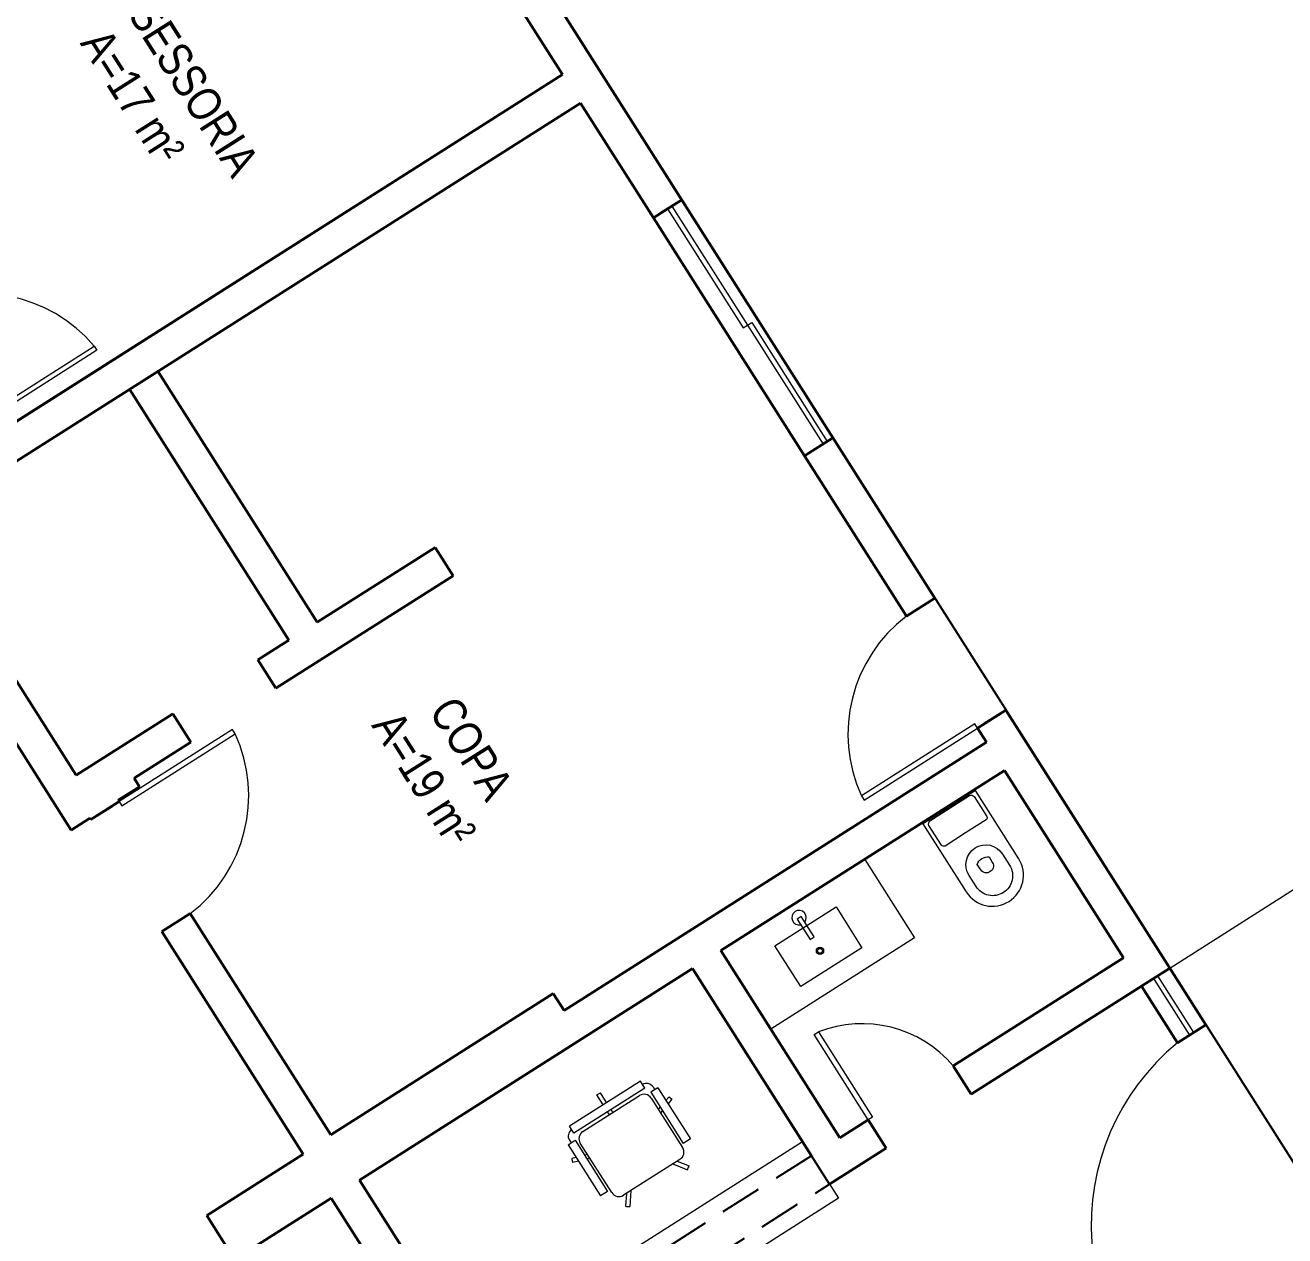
# Model space of a CAD drawing. Header units: metres. Extents: x -71 to 881, y -503 to 661.
# Drawn here: x 192.58 to 200.08, y 526.02 to 533.23 of the extents above; entities that cross this region are included whole.
import ezdxf

# ---------------------------------------------------------------- set-up
doc = ezdxf.new("R2010")
doc.units = ezdxf.units.M
doc.linetypes.add('ACAD_ISO02W100', pattern=[15, 12, -3])
doc.linetypes.add('CACHE', pattern=[0.375, 0.25, -0.125])
for name, color, linetype, lineweight in [('02. Paredes', 6, 'Continuous', 30), ('03. Esquadria janelas', 2, 'Continuous', 15), ('03. Esquadria Porta', 2, 'Continuous', 15), ('04. Pisos', 8, 'Continuous', 5), ('05. Textos', 5, 'Continuous', 0), ('07. Mobiliário', 51, 'Continuous', 5), ('08. Projeção', 1, 'ACAD_ISO02W100', 5)]:
    doc.layers.add(name, color=color, linetype=linetype, lineweight=lineweight)
doc.layers.add('02.b. Parede a demolir', color=1, linetype='CACHE')
doc.styles.add('ESC 1.100', font='ARIALN.TTF', dxfattribs={"height": 0.2})

# ---------------------------------------------------------------- blocks, each defined once
blk = doc.blocks.new('VASO-CAIXA')
at = {"color": 0, "linetype": 'ByBlock'}
blk.add_lwpolyline([(18.5, 0), (18.5, -48.1, -0.412623), (0, -66.5, -0.412623), (-18.5, -48.1), (-18.5, 0), (0, 0), (17.29, 0)], format="xyb", close=True, dxfattribs=at)
at = {"color": 13, "linetype": 'ByBlock'}
for points in [[(14.5, -18.2, 0.333333), (16, -16.7), (16, -2.7, 0.324141), (14, -0.7), (-14, -0.7, 0.324141), (-16, -2.7), (-16, -16.7, 0.333333), (-14.5, -18.2), (0, -18.2)], [(11.8, -40.6, 0.411784), (0, -28.7, 0.411784), (-11.8, -40.6), (-11.8, -48.5, 0.418677), (0, -60.2, 0.418677), (11.8, -48.5)], [(4.3, -37.8, 0.16754), (0, -36.3, 0.16754), (-4.3, -37.8), (-4, -41.8, 0.428571), (0, -45.5, 0.428571), (4, -41.8)]]:
    blk.add_lwpolyline(points, format="xyb", close=True, dxfattribs=at)

msp = doc.modelspace()

# ---------------------------------------------------------------- linework, layer by layer
msp.add_line((196.4902, 532.1907), (197.3909, 530.7725))
msp.add_lwpolyline([(179.1019, 535.8252), (189.848, 542.6498), (203.0789, 521.816), (192.375, 515.0183), (179.1019, 535.8252)])
at = {"layer": '02. Paredes'}
for p, q in [((189.848, 542.6498), (197.9967, 529.8186)), ((193.5123, 536.5068), (195.7799, 532.936)), ((195.7799, 532.936), (192.3864, 530.7809)), ((195.7799, 532.936), (192.4455, 530.8185)), ((195.8872, 532.7672), (191.1346, 529.749)), ((195.8872, 532.7672), (196.3214, 532.0834)), ((196.3214, 532.0834), (196.4902, 532.1907)), ((196.4902, 532.1907), (196.3636, 532.1102)), ((196.3214, 532.0834), (197.222, 530.6653)), ((193.3716, 531.1696), (194.3205, 529.6755)), ((193.2027, 531.0624), (194.1516, 529.5683)), ((197.222, 530.6653), (197.3909, 530.7725)), ((197.222, 530.6653), (197.8278, 529.7114)), ((191.9365, 530.2583), (192.8854, 528.7641)), ((191.7677, 530.1511), (192.856, 528.4374)), ((195.0217, 530.1208), (194.3205, 529.6755)), ((195.0217, 530.1208), (195.1289, 529.952)), ((195.1289, 529.952), (194.0737, 529.2818)), ((197.8278, 529.7114), (197.9967, 529.8186)), ((194.1516, 529.5683), (193.9665, 529.4507)), ((193.9665, 529.4507), (194.0737, 529.2818)), ((192.8854, 528.7641), (193.46, 529.129)), ((193.46, 529.129), (193.5672, 528.9602)), ((198.2513, 529.0445), (198.4202, 529.1517)), ((198.2513, 529.0445), (198.4202, 529.1517)), ((198.2936, 529.0713), (198.4202, 529.1517)), ((198.4202, 529.1517), (199.6103, 527.2777)), ((198.2513, 529.0445), (198.305, 528.9601)), ((193.5672, 528.9602), (193.2296, 528.7458)), ((198.305, 528.9601), (195.7894, 527.3625)), ((196.7239, 527.719), (198.4122, 528.7912)), ((198.4122, 528.7912), (199.1198, 527.6769)), ((193.2296, 528.7458), (193.2617, 528.6951)), ((193.2617, 528.6951), (193.1351, 528.6147)), ((193.1405, 528.6062), (192.9716, 528.499)), ((193.0983, 528.5794), (192.9716, 528.499)), ((193.1405, 528.6062), (193.1351, 528.6147)), ((192.9663, 528.5075), (192.856, 528.4374)), ((192.9716, 528.499), (192.9663, 528.5075)), ((193.564, 527.9394), (193.3951, 527.8321)), ((193.564, 527.9394), (194.4003, 526.6225)), ((193.3951, 527.8321), (194.2368, 526.5068)), ((196.7239, 527.719), (197.4315, 526.6047)), ((198.1068, 527.0336), (199.1198, 527.6769)), ((198.1068, 527.0336), (199.1198, 527.6769)), ((194.5718, 526.3523), (196.555, 527.6118)), ((196.555, 527.6118), (197.2627, 526.4975)), ((198.2141, 526.8648), (199.3959, 527.6153)), ((195.725, 527.4638), (194.4003, 526.6225)), ((195.725, 527.4638), (195.7894, 527.3625)), ((195.7894, 527.3625), (195.725, 527.4638)), ((199.227, 527.5081), (199.4415, 527.1704)), ((199.4415, 527.1704), (199.6103, 527.2777)), ((198.1068, 527.0336), (198.2141, 526.8648)), ((197.4315, 526.6047), (197.6003, 526.712)), ((197.6003, 526.712), (197.7076, 526.5431)), ((197.3699, 526.3287), (197.7076, 526.5431)), ((193.6622, 526.1419), (194.2368, 526.5068)), ((194.5718, 526.3523), (195.3867, 525.0692)), ((193.8284, 525.8802), (194.403, 526.2451)), ((194.403, 526.2451), (195.2179, 524.962)), ((193.6622, 526.1419), (193.8284, 525.8802))]:
    msp.add_line(p, q, dxfattribs=at)
at = {"layer": '02.b. Parede a demolir'}
msp.add_lwpolyline([(197.3699, 526.3287), (197.2627, 526.4975), (195.2795, 525.2381), (195.3867, 525.0692)], close=True, dxfattribs=at)
at = {"layer": '03. Esquadria janelas'}
for p, q in [((196.4058, 532.137), (196.8561, 531.428)), ((196.4311, 532.1531), (197.3318, 530.7349)), ((196.8561, 531.428), (196.9068, 531.4601)), ((196.9068, 531.4601), (197.3571, 530.751)), ((199.2982, 527.5533), (199.5127, 527.2157)), ((199.3236, 527.5694), (199.538, 527.2317))]:
    msp.add_line(p, q, dxfattribs=at)
at = {"layer": '03. Esquadria Porta'}
for points in [[(192.9921, 531.3195), (193.0081, 531.2942), (192.3328, 530.8653), (192.3167, 530.8907)], [(193.8319, 529.0098), (193.8158, 529.0351), (193.1405, 528.6062), (193.1565, 528.5809)], [(197.5599, 528.6409), (197.576, 528.6156), (198.2513, 529.0445), (198.2353, 529.0698)], [(197.304, 527.2345), (197.6257, 526.728), (197.6003, 526.712), (197.2787, 527.2185)]]:
    msp.add_lwpolyline(points, close=True, dxfattribs=at)
at = {"layer": '04. Pisos'}
msp.add_line((199.3959, 527.6153), (208.1676, 533.1877), dxfattribs=at)
at = {"layer": '07. Mobiliário'}
for p, q in [((197.4091, 527.9797), (197.5635, 527.7366)), ((197.5635, 527.7366), (197.1988, 527.505)), ((196.2439, 526.942), (195.8218, 526.6739)), ((196.2707, 526.8998), (196.2439, 526.942)), ((196.2707, 526.8998), (195.8486, 526.6317)), ((195.9021, 526.642), (196.2386, 526.8557)), ((195.9854, 526.8594), (196.0064, 526.8727)), ((196.0224, 526.8013), (195.9854, 526.8594)), ((196.0433, 526.8146), (196.0064, 526.8727)), ((196.3481, 526.9022), (196.3059, 526.8754)), ((196.3059, 526.8754), (196.4992, 526.571)), ((196.3086, 526.8401), (196.4954, 526.5458)), ((196.3194, 526.907), (196.3298, 526.8906)), ((196.3481, 526.9022), (196.5415, 526.5978)), ((196.3962, 526.8266), (196.4132, 526.8472)), ((196.0808, 526.7555), (196.0701, 526.7724)), ((196.3515, 526.7725), (196.3627, 526.786)), ((196.4101, 526.8046), (196.4323, 526.8314)), ((196.0599, 526.7422), (196.0492, 526.7591)), ((196.3654, 526.7505), (196.3766, 526.764)), ((195.8486, 526.6317), (195.8218, 526.6739)), ((195.7852, 525.6777), (197.2091, 526.5819)), ((195.8134, 526.5626), (195.8556, 526.5895)), ((195.8134, 526.5626), (196.0068, 526.2582)), ((195.8213, 526.5907), (195.8317, 526.5743)), ((195.8556, 526.5895), (196.049, 526.285)), ((196.0734, 526.2778), (195.8865, 526.572)), ((196.5415, 526.5978), (196.4992, 526.571)), ((197.2091, 526.5819), (197.4235, 526.2443)), ((195.8615, 526.487), (195.8355, 526.4803)), ((195.8754, 526.465), (195.8417, 526.4563)), ((195.9294, 526.5045), (195.9124, 526.5001)), ((195.9434, 526.4825), (195.9264, 526.4781)), ((196.4798, 526.4758), (196.1434, 526.2621)), ((196.4367, 526.4484), (196.5247, 526.4136)), ((196.4625, 526.4648), (196.5339, 526.4366)), ((197.4235, 526.2443), (195.9996, 525.34)), ((196.1607, 526.2731), (196.1559, 526.1965)), ((196.1865, 526.2896), (196.1806, 526.195))]:
    msp.add_line(p, q, dxfattribs=at)
at = {"layer": '07. Mobiliário', "ltscale": 60}
msp.add_line((196.049, 526.285), (196.0068, 526.2582), dxfattribs=at)
at = {"layer": '07. Mobiliário'}
for points in [[(196.7239, 527.719), (197.5795, 528.2624), (197.8761, 527.7954), (197.0205, 527.252)], [(197.1988, 527.505), (197.0444, 527.7481), (197.4091, 527.9797), (197.5635, 527.7366)], [(197.2009, 527.9225), (197.1766, 527.9071), (197.2544, 527.7848), (197.2786, 527.8002)]]:
    msp.add_lwpolyline(points, close=True, dxfattribs=at)
for radius in [0.0216, 0.0144]:
    msp.add_circle((197.3135, 527.7179), radius, dxfattribs=at)
for centre, radius, start, end in [((197.1888, 527.9149), 0.0432, 321.72519, 282.95094), ((196.2814, 526.8829), 0.045, 32.41832, 122.41832), ((196.2658, 526.8129), 0.0507, 32.41832, 122.41832), ((196.191, 526.5589), 0.3641, 48.46808, 52.36857), ((195.8593, 526.6148), 0.045, 122.41832, 212.41832), ((195.9293, 526.5992), 0.0507, 122.41832, 212.41832), ((196.4526, 526.5186), 0.0507, 302.41832, 32.41832), ((196.191, 526.5589), 0.3641, 192.46808, 196.36857), ((196.191, 526.5589), 0.3641, 336.46808, 340.36857), ((196.1162, 526.305), 0.0507, 212.41832, 302.41832), ((196.191, 526.5589), 0.3641, 264.46808, 268.36857)]:
    msp.add_arc(centre, radius, start, end, dxfattribs=at)
at = {"layer": '08. Projeção'}
for centre, radius, start, end in [((192.3178, 530.7492), 0.8832, 40.22732, 117.54693), ((198.3629, 529.0087), 0.8832, 127.28972, 204.60933), ((193.0289, 528.642), 0.8832, 307.28972, 24.60933), ((197.5644, 526.5707), 0.7131, 40.47965, 111.4194), ((200.3375, 526.0817), 1.41, 129.45448, 238.74833)]:
    msp.add_arc(centre, radius, start, end, dxfattribs=at)

# ---------------------------------------------------------------- block references
at = {"layer": '07. Mobiliário', "extrusion": (0, 0, -1), "xscale": 0.009999999999999998, "yscale": 0.009999999999999998, "zscale": -0.01, "rotation": 327.5816755290201}
msp.add_blockref('VASO-CAIXA', (-198.0826, 528.5734), dxfattribs=at)

# ---------------------------------------------------------------- texts
at = {"layer": '05. Textos', "char_height": 0.2, "width": 6.866758, "attachment_point": 2, "rotation": 302.38806, "style": 'ESC 1.100'}
for s, insert in [('ASSESSORIA\\PA=17 m²', (193.5886, 533.0407)), ('COPA\\PA=19 m²', (195.3236, 528.9776))]:
    msp.add_mtext(s, dxfattribs=dict(at, insert=insert))

doc.saveas('drawing.dxf')
